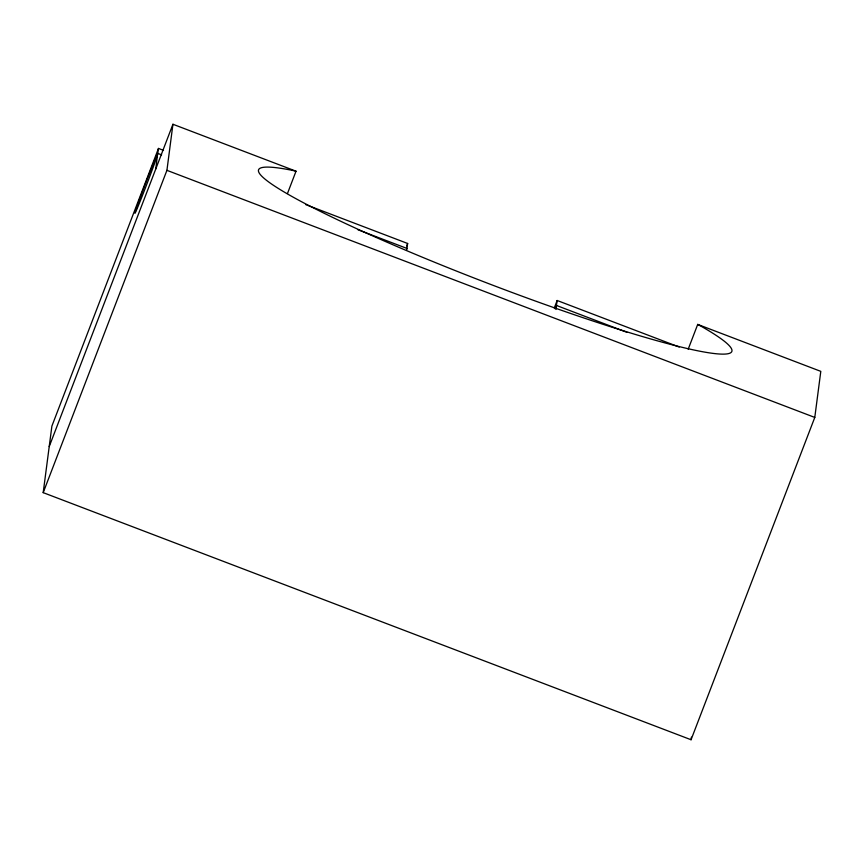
<?xml version="1.0" encoding="UTF-8"?>
<svg xmlns="http://www.w3.org/2000/svg" width="864" height="864" viewBox="0 0 864 864"><rect width="100%" height="100%" fill="white"/><g stroke="black" fill="none" stroke-linecap="round" stroke-linejoin="round"><path stroke-width="1.3" d="M555.93 309.485L556.146 306.936M155.801 168.912L157.464 154.872M688.187 349.218L697.712 324.41L820.8 371.358L814.784 417.431L691.06 739.746L43.2 492.642L51.894 426.082L158.479 148.435L163.512 150.358M43.2 492.642L166.925 170.338L172.94 124.254L296.028 171.202L287.464 193.536M691.06 739.746L691.405 737.111M157.712 153.446L158.479 148.435M406.89 248.486L407.646 243.475L305.716 204.595M556.394 305.51L557.161 300.499L679.223 347.058M49.216 446.569L172.94 124.254M406.685 245.981L407.646 243.475M554.267 308.038L557.161 300.499M296.028 171.202L291.784 170.251A253.411 23.846 21 0 0 492.026 284.926A253.411 23.846 21 0 0 701.795 326.635L697.712 324.41M157.82 153.414A32.011 0.724 -69.1 0 1 140.789 199.692A32.011 0.724 -69.1 0 1 140.584 196.711A32.011 0.724 -69.1 0 1 157.82 153.414L161.6 154.85M357.923 229.738L406.998 248.454M556.502 305.478L626.983 332.359M166.925 170.338L814.784 417.431M406.577 249.026A32.011 0.724 -69.1 0 1 406.642 249.912M554.915 308.621A32.011 0.724 -69.1 0 1 555.682 308.405"/></g></svg>
